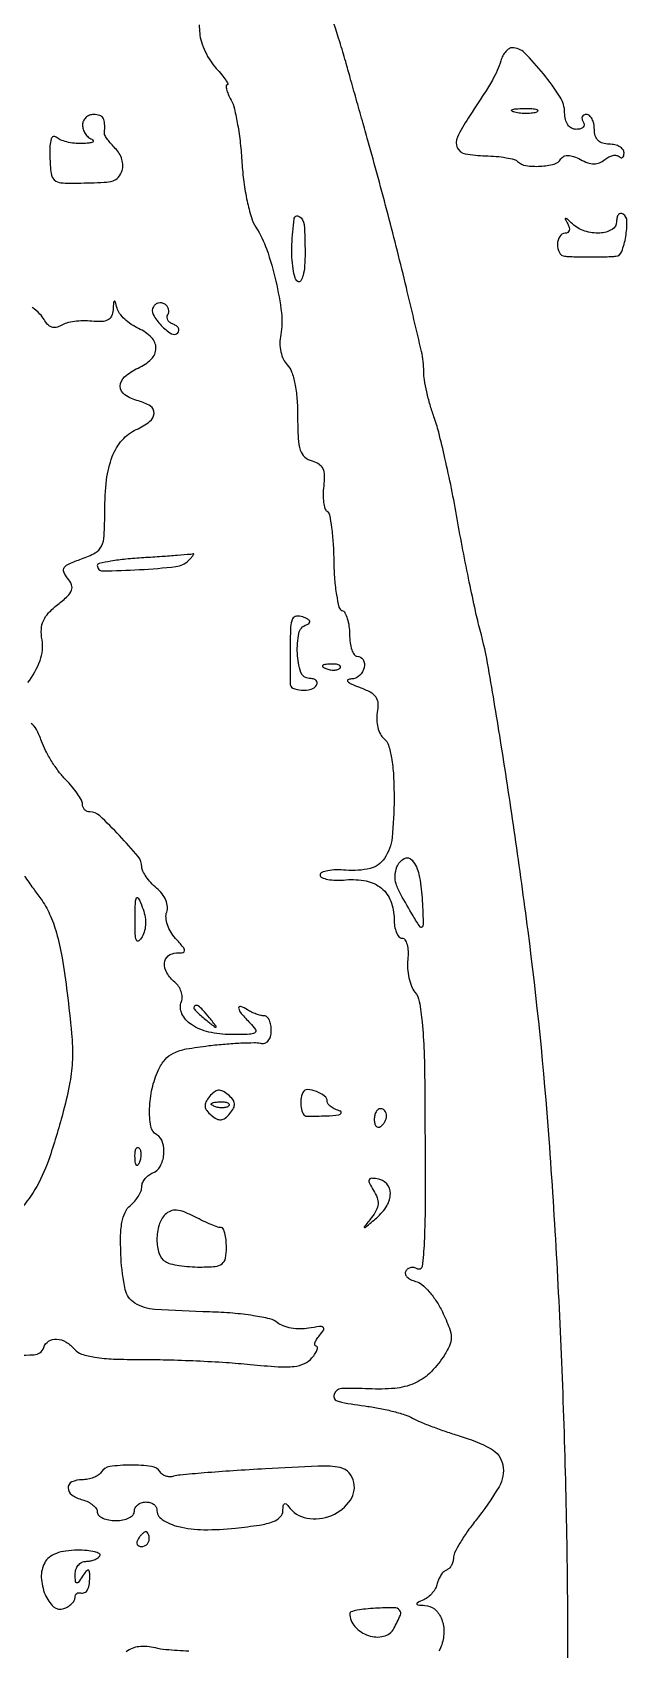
# Model space of a CAD drawing. Extents: x 0 to 5034, y 0 to 2560.
# Drawn here: x 2238.2 to 2318.6, y 1487.1 to 1705.1 of the extents above; entities that cross this region are included whole.
import ezdxf

# ---------------------------------------------------------------- set-up
doc = ezdxf.new("R2010")
doc.units = 0

msp = doc.modelspace()

# ---------------------------------------------------------------- linework, layer by layer
for points in [[(2309.82112, 1458, 0.011784), (2310.440544, 1488.655149, 0.008609), (2309.739625, 1522.706012, 0.008706), (2307.902904, 1555.940062, 0.014244), (2305.056142, 1584, 0.003352), (2303.308365, 1596.743834, 0.003749), (2301.450531, 1608.995028, 0.003298), (2299.720921, 1619.408318, 0.022428), (2298.603483, 1624.5, -0.010884), (2297.972297, 1627.089124, -0.003469), (2297.143703, 1630.96875, -0.00346), (2296.280286, 1635.304751, -0.003852), (2295.5085, 1639.5, 0.006152), (2294.733778, 1643.604999, 0.006241), (2293.861743, 1647.670007, 0.006093), (2293.016173, 1651.186356, 0.025342), (2292.374187, 1653.270236, -0.01725), (2291.848089, 1654.884657, -0.014749), (2291.403667, 1656.617714, -0.014999), (2291.093392, 1658.217781, -0.040407), (2291, 1659.371532, 0.056592), (2290.694629, 1662.060894, 0.002834), (2288.655715, 1670.69901, 0.004777), (2286.18621, 1680.492217, 0.004412), (2283.466044, 1690.5, -0.000013), (2282.724808, 1693.135251, -0.000009), (2281.89172, 1696.097547, -0.000009), (2281.095112, 1698.930512, -0.000019), (2280.476781, 1701.129947, 0.008162), (2279.682264, 1703.789091, 0.001428), (2278.090031, 1708.767926, 0.001549)], [(2260.716198, 1706.100363, -0.000281), (2260.805207, 1704.938561, 0.058153), (2261.026852, 1703.798853, 0.032843), (2261.541723, 1702.486656, 0.032339), (2262.243956, 1701.214058, 0.045315), (2263.038955, 1700.188561, -0.013222), (2263.781338, 1699.348217, -0.026835), (2264.310314, 1698.64289, -0.037687), (2264.593688, 1698.14158, -0.549535), (2264.503771, 1698, 0.417179), (2264.360674, 1697.855448, 0.059959), (2264.420417, 1697.398093, 0.03984), (2264.646246, 1696.737283, 0.020617), (2265.026248, 1695.950955, -0.065419), (2265.474062, 1694.763917, -0.014473), (2265.909289, 1692.629454, -0.014808), (2266.270388, 1690.114216, -0.013782), (2266.492418, 1687.5211, 0.019158), (2266.744473, 1684.908089, 0.019401), (2267.19517, 1682.333111, 0.019614), (2267.760907, 1680.129423, 0.071262), (2268.365818, 1678.820146, -0.060348), (2269.834684, 1675.814264, -0.026601), (2271.062765, 1671.556314, -0.026125), (2271.819674, 1667.284631, -0.078163), (2271.722454, 1664.328443, 0.048686), (2271.614511, 1663.153163, 0.051921), (2271.74068, 1662.005099, 0.056308), (2272.079991, 1661.000425, 0.087018), (2272.604954, 1660.252189, -0.11202), (2273.186407, 1659.329454, -0.035057), (2273.623687, 1657.743848, -0.030236), (2273.907173, 1655.710915, -0.019527), (2274, 1653.334952, 0.012007), (2274.07204, 1650.335515, 0.065902), (2274.360779, 1648.745514, 0.132939), (2274.949779, 1647.837783, 0.119339), (2275.939726, 1647.305511, -0.080184), (2276.849719, 1646.903705, -0.141062), (2277.384481, 1646.287422, -0.106355), (2277.597052, 1645.347886, -0.034133), (2277.51419, 1643.912126, 0.028035), (2277.434307, 1642.770068, 0.036632), (2277.496495, 1641.725298, 0.039949), (2277.674253, 1640.901577, 0.183217), (2277.96687, 1640.520475, -0.210763), (2278.293549, 1640.044785, -0.013261), (2278.570389, 1638.32724, -0.017707), (2278.77969, 1636.195726, -0.012099), (2278.872804, 1633.764014, 0.015193), (2278.980462, 1631.344106, 0.022917), (2279.234456, 1629.249447, 0.019376), (2279.575582, 1627.610786, 0.256689), (2279.980398, 1627.173201, -0.189101), (2280.373156, 1626.845368, -0.049551), (2280.700492, 1626.076399, -0.043152), (2280.925165, 1625.058197, -0.032743), (2281, 1623.916667, 0.032551), (2281.072814, 1622.799395, 0.050076), (2281.29375, 1621.856771, 0.064635), (2281.61597, 1621.205409, 0.250638), (2282, 1621, -0.264546), (2282.814713, 1620.536504, -0.196275), (2282.971311, 1619.491062, -0.143431), (2282.330966, 1618.38261, -0.181179), (2281.25, 1617.921053, 0.101284), (2280.784231, 1617.803628, 0.513698), (2280.745649, 1617.582658, 0.097058), (2281.234324, 1617.24758, 0.014577), (2282.344618, 1616.80618, -0.034894), (2283.770557, 1616.171101, -0.118396), (2284.527729, 1615.501018, -0.141907), (2284.823024, 1614.635276, -0.058985), (2284.734504, 1613.391477, 0.057895), (2284.661615, 1612.397814, 0.052591), (2284.812883, 1611.379882, 0.05601), (2285.152348, 1610.49021, 0.100753), (2285.639886, 1609.883905, -0.14161), (2286.244495, 1608.993906, -0.037157), (2286.660458, 1607.302145, -0.028852), (2286.919425, 1604.938434, -0.01286), (2287, 1601.806127, -0.025805), (2286.728247, 1596.544133, -0.122636), (2285.710263, 1593.731369, -0.18949), (2283.758417, 1592.381799, -0.079255), (2280.514458, 1592.147061, 0.025589), (2279.182205, 1592.19341, 0.041938), (2278.059542, 1592.08052, 0.052612), (2277.268763, 1591.845254, 0.30291), (2277.038471, 1591.5, 0.30291), (2277.268763, 1591.154746, 0.052612), (2278.059542, 1590.91948, 0.041938), (2279.182205, 1590.80659, 0.025589), (2280.514458, 1590.852939, -0.071285), (2283.243252, 1590.69891, -0.121776), (2285.295586, 1589.730021, -0.131771), (2286.5571, 1587.982751, -0.091076), (2287, 1585.571429, 0.03992), (2287.078736, 1584.586825, 0.059194), (2287.315889, 1583.755357, 0.077852), (2287.66385, 1583.189707, 0.219402), (2288.075366, 1583, -0.254383), (2288.464715, 1582.788208, -0.078028), (2288.746259, 1582.155474, -0.056606), (2288.886505, 1581.226439, -0.035327), (2288.849166, 1580.125018, 0.043205), (2288.827145, 1578.912292, 0.036909), (2289.008094, 1577.646438, 0.038553), (2289.349345, 1576.514612, 0.080881), (2289.813676, 1575.724506, -0.130238), (2290.395288, 1574.468633, -0.018905), (2290.783149, 1571.652803, -0.016681), (2291.041886, 1567.721381, -0.006751), (2291.143189, 1562.349488, -0.001131), (2291.187384, 1548.051159, -0.01084), (2291.060322, 1541.958267, -0.021324), (2290.785334, 1538.737468, -0.545185), (2290.124957, 1538.422772, 0.090301), (2289.705839, 1538.587004, 0.095456), (2289.264189, 1538.588335, 0.099705), (2288.868807, 1538.427622, 0.108521), (2288.580346, 1538.130002, 0.202037), (2288.520606, 1537.747342, 0.129793), (2288.739926, 1537.347765, 0.087863), (2289.226077, 1536.989274, 0.051129), (2289.906964, 1536.73458, -0.111735), (2290.749622, 1536.297677, -0.037694), (2291.742731, 1535.322626, -0.035285), (2292.713382, 1534.042289, -0.033781), (2293.510107, 1532.619945, -0.01608), (2294.46676, 1530.424334, -0.090651), (2294.717167, 1529.175852, -0.115975), (2294.476369, 1528.066708, -0.033847), (2293.614391, 1526.534238, -0.058375), (2291.778534, 1524.339784, -0.088449), (2289.70333, 1522.976962, -0.078257), (2287.09625, 1522.315575, -0.036845), (2283.612812, 1522.250789, 0.023631), (2279.891851, 1522.279838, 0.328803), (2278.904037, 1521.489523, 0.425258), (2279.460649, 1520.568276, 0.025571), (2283, 1519.953468, -0.016642), (2284.869538, 1519.662994, -0.015387), (2286.765625, 1519.242592, -0.015589), (2288.42995, 1518.763759, -0.048496), (2289.5, 1518.300933, 0.027152), (2290.553963, 1517.790699, 0.00878), (2292.165142, 1517.149032, 0.008725), (2293.985018, 1516.497082, 0.00969), (2295.764313, 1515.932681, -0.0515), (2300.077486, 1514.156223, -0.225776), (2301.664241, 1511.993993, -0.183679), (2301.148317, 1509.064542, -0.033479), (2297.960465, 1504.450252, 0.015377), (2296.826946, 1502.930196, 0.018952), (2295.869637, 1501.443532, 0.017626), (2295.167409, 1500.154898, 0.116448), (2295, 1499.445829, -0.066906), (2294.930921, 1498.931899, -0.063483), (2294.728281, 1498.444504, -0.068132), (2294.428726, 1498.056026, -0.108422), (2294.075, 1497.833333, 0.106303), (2293.696961, 1497.59754, 0.050764), (2293.32625, 1497.157292, 0.047105), (2293.017878, 1496.598514, 0.049232), (2292.825, 1496, -0.073187), (2292.590443, 1495.375865, -0.047901), (2292.154844, 1494.740959, -0.047339), (2291.597995, 1494.191042, -0.064856), (2291, 1493.820285, 0.008264), (2290.158944, 1493.422284, 0.337142), (2290.074114, 1493.251891, 0.338737), (2290.21571, 1493.125387, 0.0083), (2291.143011, 1493.070285, -0.160229), (2292.432477, 1492.584177, -0.122084), (2293.351057, 1491.374753, -0.100235), (2293.711843, 1489.655046, -0.078743), (2293.426271, 1487.767701, -0.067115), (2293.035054, 1486.93963, -0.11872)], [(2237.633911, 1617.438689, 0.074837), (2239.28861, 1620.425481, 0.133368), (2239.543152, 1623.204278, -0.055394), (2239.453915, 1624.615515, -0.093378), (2239.727774, 1625.765728, -0.083797), (2240.429289, 1626.819922, -0.037496), (2241.661492, 1627.94837, 0.021397), (2242.999496, 1629.096804, 0.115178), (2243.529115, 1629.888902, 0.18804), (2243.520454, 1630.627467, 0.077469), (2242.998894, 1631.501332, -0.07111), (2242.482809, 1632.341685, -0.263954), (2242.546977, 1632.937001, -0.13658), (2243.191312, 1633.453599, -0.017227), (2244.871546, 1634.105065, 0.040615), (2246.70399, 1634.915953, 0.156544), (2247.553037, 1635.804925, 0.10127), (2247.920346, 1637.243361, 0.01204), (2248, 1640.550772, -0.029064), (2248.24509, 1644.763538, -0.063289), (2249.021633, 1647.900962, -0.085542), (2250.349658, 1650.117905, -0.109333), (2252.250586, 1651.540979, 0.055903), (2254.043209, 1652.607034, 0.214926), (2254.649193, 1653.71842, 0.276001), (2254.158202, 1654.70245, 0.081048), (2252.543554, 1655.399713, -0.085014), (2250.728974, 1656.200331, -0.248906), (2250.096794, 1657.363728, -0.221027), (2250.681482, 1658.654921, -0.07087), (2252.5, 1659.818046, 0.086373), (2254.278442, 1661.034337, 0.200091), (2254.901773, 1662.493705, 0.202547), (2254.301338, 1663.950338, 0.088378), (2252.546491, 1665.160771, -0.042778), (2251.575908, 1665.707544, -0.039815), (2250.687244, 1666.423417, -0.042312), (2250.001614, 1667.191852, -0.095986), (2249.662493, 1667.889332, 0.006234), (2249.415914, 1668.767839, 0.4403), (2249.293532, 1668.827739, 0.286024), (2249.189918, 1668.688366, 0.004661), (2249.116001, 1667.674634, -0.089709), (2248.905798, 1666.824524, -0.165827), (2248.426168, 1666.309684, -0.116231), (2247.592357, 1666.087246, -0.03346), (2246.249399, 1666.137788, 0.031672), (2245.094959, 1666.185364, 0.028452), (2243.901096, 1666.090824, 0.029569), (2242.839055, 1665.881023, 0.074995), (2242.117722, 1665.572756, -0.087756), (2241.461534, 1665.311799, -0.134095), (2240.853807, 1665.350231, -0.120384), (2240.304137, 1665.702062, -0.062985), (2239.81862, 1666.359624, 0.07204), (2239.248847, 1667.102876, 0.024749), (2238.230178, 1668.002533, 0.024002)], [(2229.889731, 1526.724218, 0.006745), (2238.445461, 1526.833963, 0.315574), (2239.772379, 1527.817136, -0.171964), (2240.436305, 1528.668464, -0.157015), (2241.515965, 1528.95148, -0.121176), (2242.786894, 1528.563488, -0.085356), (2243.927052, 1527.587897, 0.14115), (2244.88545, 1526.935558, 0.040996), (2246.641008, 1526.514805, 0.028952), (2249.198064, 1526.270122, 0.01047), (2252.84792, 1526.209632, -0.007626), (2256.324228, 1526.171794, -0.004811), (2260.380023, 1526.02671, -0.004829), (2264.365505, 1525.807139, -0.008849), (2267.607649, 1525.539402, 0.008914), (2271.37085, 1525.22913, 0.042415), (2273.52778, 1525.273013, 0.079375), (2274.92018, 1525.648704, 0.114525), (2275.93167, 1526.417667, 0.026469), (2276.384141, 1527.025639, 0.060587), (2276.64032, 1527.53519, 0.133369), (2276.666399, 1527.861926, 0.360861), (2276.5, 1528, -0.329068), (2276.32601, 1528.128415, -0.152374), (2276.326976, 1528.425404, -0.067878), (2276.5472, 1528.891707, -0.028996), (2276.956997, 1529.448185, 0.033633), (2277.511753, 1530.216311, 0.40885), (2277.440399, 1530.538452, 0.180038), (2276.96056, 1530.645919, 0.010864), (2275.4777, 1530.410178, -0.048423), (2274.341036, 1530.316059, -0.041326), (2273.14375, 1530.432275, -0.04328), (2272.06499, 1530.726044, -0.085292), (2271.297406, 1531.168138, 0.116654), (2270.275164, 1531.675199, 0.017878), (2268.030767, 1532.112553, 0.018744), (2265.246764, 1532.446033, 0.013859), (2262.149148, 1532.613521, -0.009878), (2254.737491, 1532.955125, -0.12092), (2252.053408, 1533.804521, -0.207624), (2250.747713, 1535.656043, -0.038345), (2250.202023, 1539.891726, -0.014466), (2250.138114, 1542.725964, -0.042187), (2250.315239, 1544.673296, -0.063966), (2250.739423, 1546.03114, -0.112351), (2251.452023, 1546.960182, 0.043464), (2252.044314, 1547.545643, 0.039934), (2252.545282, 1548.240736, 0.042349), (2252.890059, 1548.936584, 0.09412), (2253, 1549.515456, -0.104374), (2253.111585, 1550.044175, -0.066679), (2253.440625, 1550.581877, -0.062708), (2253.926524, 1551.046699, -0.067998), (2254.5, 1551.361626, 0.182021), (2255.484445, 1552.236451, 0.0971), (2255.957573, 1553.818495, 0.097302), (2255.797932, 1555.459263, 0.183581), (2255, 1556.5, -0.213034), (2254.218541, 1557.648581, -0.051346), (2254.041856, 1559.998919, -0.048357), (2254.383416, 1562.734678, -0.055078), (2255.240746, 1565.23039, -0.066023), (2256.142395, 1566.628487, -0.104525), (2257.266402, 1567.496983, -0.068116), (2258.985529, 1568.054389, -0.015495), (2262.022259, 1568.502583, -0.00794), (2264.247973, 1568.725149, -0.009458), (2266.353442, 1568.861924, -0.008401), (2268.127263, 1568.913652, -0.058927), (2268.986059, 1568.822829, 0.127459), (2269.563043, 1568.840414, 0.142866), (2270.030396, 1569.138544, 0.112864), (2270.33818, 1569.709544, 0.061798), (2270.454545, 1570.5, 0.048045), (2270.398262, 1571.266557, 0.068365), (2270.192898, 1571.916998, 0.08893), (2269.878393, 1572.357783, 0.191894), (2269.5, 1572.515313, -0.057186), (2269.028279, 1572.576773, -0.025346), (2268.426562, 1572.759278, -0.024686), (2267.80193, 1573.019351, -0.030469), (2267.25, 1573.32433, 0.054107), (2266.310594, 1573.786981, 0.579777), (2266.051868, 1573.568475, 0.133104), (2266.406437, 1572.826915, 0.018687), (2267.571429, 1571.571429, -0.04325), (2268.32263, 1570.67767, -0.433072), (2268.233766, 1570.25, -0.131202), (2267.5017, 1570.033426, -0.00668), (2265, 1570, -0.056169), (2262.011826, 1570.336745, -0.091532), (2259.675354, 1571.343908, -0.134398), (2258.409771, 1572.804305, -0.206165), (2258.343432, 1574.452586, 0.10585), (2258.441402, 1575.077563, 0.069913), (2258.300009, 1575.79337, 0.065702), (2257.951032, 1576.487524, 0.070372), (2257.440559, 1577.049332, -0.087059), (2256.375214, 1578.302937, -0.147285), (2256.052575, 1579.631451, -0.210869), (2256.546795, 1580.6047, -0.173015), (2257.654988, 1581, 0.034593), (2258.5531, 1581.062211, 0.391951), (2258.759627, 1581.314811, 0.161317), (2258.577207, 1581.76943, 0.008524), (2257.533706, 1582.962755, -0.051787), (2256.898871, 1583.82965, -0.051764), (2256.455609, 1584.808622, -0.056651), (2256.256744, 1585.748322, -0.11596), (2256.357923, 1586.490348, 0.119171), (2256.454425, 1587.233196, 0.073162), (2256.231441, 1588.091768, 0.063651), (2255.722912, 1588.965098, 0.052116), (2254.979204, 1589.749835, -0.030036), (2254.221734, 1590.481618, -0.032839), (2253.581391, 1591.278454, -0.034827), (2253.131888, 1592.02553, -0.118558), (2253, 1592.573927, 0.174323), (2252.487916, 1593.998071, 0.016536), (2249.99719, 1596.818369, 0.015977), (2247.324385, 1599.474952, 0.189833), (2245.991302, 1600, -0.104607), (2245.613059, 1600.080009, -0.099089), (2245.291195, 1600.307102, -0.09654), (2245.075477, 1600.646384, -0.093736), (2245, 1601.045455, 0.124899), (2244.862009, 1601.589247, 0.025244), (2244.339063, 1602.447001, 0.025193), (2243.611345, 1603.40755, 0.021245), (2242.75, 1604.348592, -0.034291), (2241.813491, 1605.426896, -0.021215), (2240.859673, 1606.808722, -0.021245), (2240.02978, 1608.260684, -0.035478), (2239.47442, 1609.553138, 0.035395), (2238.801784, 1611.11924, 0.130253), (2238.084765, 1611.911669, 0.132656)], [(2237.18739, 1591.350663, 0.002895), (2238.337853, 1589.717903, 0.00422), (2239.372178, 1588.293456, -0.053713), (2240.569834, 1586.245446, -0.03706), (2241.486148, 1583.717552, -0.026865), (2242.238964, 1580.35021, -0.010255), (2242.936988, 1575.594036, -0.008537), (2243.527337, 1570.156116, -0.030381), (2243.633512, 1566.6554, -0.03792), (2243.305798, 1563.581941, -0.019474), (2242.456356, 1559.80058, -0.014897), (2240.590264, 1553.54047, -0.047028), (2238.832898, 1549.535361, -0.058583), (2236.588155, 1546.42082, -0.034001)], [(2066.39108, 1339.404517, -0.000002), (2065.006241, 1333.029467, -0.000002), (2063.623418, 1326.663945, -0.000004)], [(2322.927894, 1251.294968, 0.000022), (2409.49966, 1250.401181, 0.000401)], [(2259.314712, 1486.879419, -0.005486), (2256.253928, 1487.093714, -0.041282), (2254.822562, 1487.329686, 0.085717), (2252.588249, 1487.497326, 0.150158), (2250.890636, 1486.791134, 0.139202)]]:
    msp.add_lwpolyline(points, format="xyb")
for points in [[(2301.396464, 1701.25, -0.028024), (2300.899733, 1699.913057, -0.026323), (2300.247423, 1698.610898, -0.014275), (2299.167835, 1696.832472, -0.002404), (2296.989548, 1693.5, 0.033336), (2295.537107, 1690.946112, 0.224201), (2295.523844, 1689.526964, 0.245376), (2296.598265, 1688.696901, 0.039262), (2299.32626, 1688.42853, -0.016804), (2300.773538, 1688.351486, -0.021197), (2302.1034, 1688.178736, -0.019863), (2303.18403, 1687.946955, -0.134398), (2303.654803, 1687.67853, 0.161662), (2304.782076, 1687.113202, 0.049963), (2306.704301, 1687.027693, 0.049714), (2308.575833, 1687.319615, 0.193135), (2309.501671, 1688.002704, -0.144198), (2309.903495, 1688.362883, -0.118254), (2310.469756, 1688.482963, -0.080933), (2311.210267, 1688.342111, -0.035495), (2312.124611, 1687.93331, 0.041105), (2313.114156, 1687.504126, 0.081077), (2313.957056, 1687.363539, 0.095927), (2314.70502, 1687.505682, 0.078574), (2315.405932, 1687.92193, -0.053378), (2315.943621, 1688.278891, -0.06869), (2316.501865, 1688.477777, -0.084157), (2316.994311, 1688.49609, -0.16514), (2317.342009, 1688.324657, 0.113033), (2317.592176, 1688.167715, 0.253554), (2317.806715, 1688.20266, 0.172529), (2317.953729, 1688.43152, 0.057388), (2318, 1688.833333, 0.167478), (2317.846616, 1689.278413, 0.095027), (2317.4125, 1689.657292, 0.075828), (2316.765012, 1689.913439, 0.056395), (2316, 1690, -0.072254), (2315.126841, 1690.126841, -0.124864), (2314.5, 1690.5, -0.124864), (2314.126841, 1691.126841, -0.072254), (2314, 1692, 0.050979), (2313.92177, 1692.765275, 0.070927), (2313.688914, 1693.4125, 0.09101), (2313.345219, 1693.847664, 0.182172), (2312.940983, 1694, 0.108972), (2312.586039, 1693.921712, 0.182303), (2312.3746, 1693.70625, 0.161196), (2312.343488, 1693.3821, 0.082592), (2312.5, 1693, -0.139169), (2312.607943, 1692.620352, -0.191142), (2312.478525, 1692.29375, -0.138808), (2312.110654, 1692.073267, -0.066118), (2311.559017, 1692, -0.125462), (2310.923402, 1692.162041, -0.116581), (2310.422481, 1692.611546, -0.094304), (2310.103498, 1693.327221, -0.057356), (2309.995373, 1694.25, 0.141278), (2309.389743, 1696.334501, 0.029174), (2307.139921, 1699.474059, 0.027006), (2304.575405, 1702.316087, 0.198207), (2302.917929, 1703, 0.149898), (2302.502894, 1702.872715, 0.065087), (2302.066461, 1702.485938, 0.056132), (2301.67599, 1701.919464, 0.047952)], [(2245, 1692.583333, 0.080074), (2245.093368, 1692.004061, 0.064399), (2245.367188, 1691.434649, 0.065245), (2245.772091, 1690.960859, 0.087674), (2246.25, 1690.662281, -0.192985), (2246.453506, 1690.466986, -0.415068), (2246.38375, 1690.282867, -0.07919), (2245.858871, 1690.141136, -0.018686), (2244.95, 1690.078947, -0.03459), (2243.904091, 1690.118924, -0.034237), (2242.87, 1690.302616, -0.036291), (2241.99105, 1690.590773, -0.099501), (2241.45, 1690.951236, 0.304646), (2241.074209, 1691.025311, 0.220119), (2240.777182, 1690.700445, 0.066294), (2240.614006, 1689.777223, 0.017797), (2240.603623, 1688.28457, 0.020476), (2240.759154, 1686.052924, 0.177952), (2241.195991, 1685.177275, 0.176416), (2242.097903, 1684.788922, 0.020054), (2244.353623, 1684.75, 0.004101), (2247.90404, 1684.860284, 0.060129), (2249.137399, 1685.058522, 0.16015), (2249.817448, 1685.520862, 0.072553), (2250.350522, 1686.471061, 0.105684), (2250.456271, 1687.14422, 0.062294), (2250.310564, 1687.948633, 0.05816), (2249.950745, 1688.754784, 0.062431), (2249.421796, 1689.435347, -0.017704), (2248.852612, 1690.046333, -0.022915), (2248.377697, 1690.647303, -0.021557), (2248.034426, 1691.171436, -0.151978), (2247.964286, 1691.464286, 0.02529), (2247.985458, 1692.787521, 0.122892), (2247.780301, 1693.50333, 0.188079), (2247.315959, 1693.875227, 0.076016), (2246.5, 1694, 0.09335), (2245.92741, 1693.892158, 0.096425), (2245.440625, 1693.583854, 0.099164), (2245.114816, 1693.123872, 0.105033)], [(2306.269032, 1694.344063, -0.06278), (2305.671085, 1694.185595, -0.030339), (2304.880008, 1694.127736, -0.029507), (2304.036634, 1694.167106, -0.037336), (2303.269032, 1694.307009, -0.087174), (2302.883358, 1694.48334, -0.597527), (2302.900903, 1694.643467, -0.080377), (2303.431793, 1694.764444, -0.012823), (2304.5, 1694.805051, -0.014395), (2305.580113, 1694.787295, -0.052471), (2306.257153, 1694.684921, -0.333666), (2306.386009, 1694.52287, -0.31318)], [(2317, 1679.559017, -0.269673), (2316.381385, 1678.495459, -0.11684), (2314.75263, 1678.019082, -0.090313), (2312.711609, 1678.282225, -0.110399), (2311.053296, 1679.25, 0.004358), (2310.313322, 1679.924927, 0.184745), (2310.117076, 1680, 0.561535), (2310.058975, 1679.904697, 0.009535), (2310.412313, 1679.25, -0.065956), (2310.604682, 1678.771491, -0.132257), (2310.599642, 1678.367188, -0.182297), (2310.403598, 1678.101717, -0.144512), (2310.059017, 1678, 0.266253), (2309.324818, 1677.579204, 0.128423), (2309.02103, 1676.500376, 0.124661), (2309.280075, 1675.389055, 0.253765), (2310, 1674.9, 0.014282), (2310.543631, 1674.861279, 0.003495), (2311.440625, 1674.829375, 0.003578), (2312.469531, 1674.807344, 0.003563), (2313.5, 1674.8, 0.003592), (2314.521909, 1674.807342, 0.003794), (2315.52513, 1674.829375, 0.003627), (2316.38939, 1674.861195, 0.017167), (2316.883423, 1674.9, 0.283136), (2317.690384, 1675.532185, 0.04584), (2318.231644, 1677.544099, 0.04571), (2318.39925, 1679.639074, 0.25686), (2317.865891, 1680.582884, 0.169554), (2317.537934, 1680.655417, 0.189871), (2317.254355, 1680.502872, 0.120385), (2317.062516, 1680.117973, 0.055748)], [(2275, 1675.381966, -0.017778), (2274.93642, 1673.594354, -0.043635), (2274.72928, 1672.296928, -0.082317), (2274.415088, 1671.573634, -0.408226), (2274.02357, 1671.485433, -0.188834), (2273.655029, 1671.976362, -0.028599), (2273.38999, 1673.198882, -0.028702), (2273.236171, 1674.748752, -0.02126), (2273.237859, 1676.471029, -0.019894), (2273.527049, 1679.9356, -0.546728), (2274.212066, 1680.264038, -0.242456), (2274.875718, 1679.16063, -0.016441)], [(2254.559907, 1668.096932, 0.270605), (2254.533502, 1667.041961, 0.063274), (2255.617885, 1665.554411, 0.068927), (2256.979005, 1664.460744, 0.355239), (2257.869048, 1664.589286, 0.156048), (2258.006768, 1664.885581, 0.158757), (2257.94564, 1665.204479, 0.116357), (2257.677862, 1665.500143, 0.065157), (2257.243769, 1665.722315, -0.073377), (2256.802873, 1665.95715, -0.105159), (2256.510053, 1666.287435, -0.127465), (2256.410285, 1666.659129, -0.141495), (2256.510081, 1667.016312, 0.111259), (2256.636752, 1667.383768, 0.100048), (2256.600883, 1667.785405, 0.094658), (2256.407414, 1668.159523, 0.088028), (2256.08541, 1668.447214, 0.097795), (2255.679778, 1668.599249, 0.097644), (2255.246568, 1668.5858, 0.098232), (2254.852949, 1668.409293, 0.100296)], [(2253.25, 1634.259603, 0.010507), (2250.853808, 1634.072905, 0.017201), (2248.835739, 1633.802562, 0.011264), (2247.235551, 1633.49466, 0.352954), (2246.999325, 1633.202283, 0.417988), (2247.717757, 1632.491674, 0.010907), (2252.687027, 1632.659312, 0.014183), (2257.597094, 1633.072234, 0.16989), (2259.285294, 1633.885294, 0.010657), (2259.684279, 1634.30166, 0.029545), (2259.940368, 1634.615955, 0.113146), (2260.003296, 1634.765088, 0.595805), (2259.95, 1634.80732, -0.079332), (2259.604746, 1634.720549, -0.001581), (2257.79625, 1634.566948, -0.003721), (2255.677671, 1634.409617, -0.002485)], [(2273, 1622.468615, -0.000569), (2272.997995, 1620.706904, -0.000764), (2272.991924, 1619.110753, -0.000523), (2272.983382, 1617.771482, -0.00814), (2272.972506, 1617.312672, 0.308573), (2273.357003, 1616.697516, 0.088033), (2274.510143, 1616.417829, 0.077771), (2275.80397, 1616.538366, 0.19468), (2276.555046, 1617.089067, 0.158234), (2276.639437, 1617.434354, 0.191241), (2276.494695, 1617.732413, 0.126796), (2276.11557, 1617.933932, 0.059147), (2275.559017, 1618, -0.325279), (2274.438305, 1618.815358, -0.065892), (2273.967669, 1621.383246, -0.06281), (2274.171954, 1624.073728, -0.268113), (2275.199438, 1625.233146, 0.096544), (2275.575078, 1625.44536, 0.339111), (2275.629388, 1625.699937, 0.160643), (2275.357444, 1625.984762, 0.0309), (2274.699438, 1626.285095, 0.121899), (2273.831707, 1626.393078, 0.264168), (2273.308592, 1626.00738, 0.09388), (2273.054826, 1624.931902, 0.011127)], [(2277.8125, 1619.316886, 0.051402), (2278.359369, 1619.160852, 0.05415), (2278.916927, 1619.123424, 0.060344), (2279.402231, 1619.202593, 0.126455), (2279.729167, 1619.395833, 0.296942), (2279.77538, 1619.614691, 0.208169), (2279.592839, 1619.799335, 0.077125), (2279.112848, 1619.910055, 0.028489), (2278.416667, 1619.921053, 0.018894), (2277.670344, 1619.862007, 0.168741), (2277.37858, 1619.720685, 0.470617), (2277.395823, 1619.538436, 0.054073)], [(2290.771311, 1588.421831, -0.002553), (2290.93514, 1585.145526, -0.127804), (2290.801951, 1584.518717, -0.576295), (2290.502771, 1584.50027, -0.012907), (2289.560532, 1586, -0.006623), (2287.912164, 1588.866359, -0.047697), (2287.27263, 1590.324526, -0.096701), (2287.135604, 1591.413273, -0.07484), (2287.393537, 1592.583158, -0.174917), (2288.366725, 1593.709139, -0.365222), (2289.427815, 1593.506593, -0.118546), (2290.351239, 1591.574515, -0.038716)], [(2253.030783, 1583.161878, -0.08977), (2252.579103, 1582.633583, -0.506083), (2252.275504, 1582.71196, -0.089081), (2252.111243, 1583.508145, -0.008502), (2252.093795, 1585.5, -0.003692), (2252.130908, 1587.874641, -0.127002), (2252.282274, 1588.409759, -0.60257), (2252.521957, 1588.399654, -0.015726), (2253.063761, 1587.161878, -0.044223), (2253.393104, 1586.069238, -0.053204), (2253.498096, 1585.002006, -0.057782), (2253.375478, 1584.015657, -0.072426)], [(2260, 1573.622445, 0.184603), (2260.08115, 1573.410139, 0.013803), (2260.514062, 1572.952641, 0.017649), (2261.079598, 1572.425681, 0.012436), (2261.75, 1571.872445, 0.001576), (2262.879507, 1570.99236, 0.377591), (2263, 1571, 0.377591), (2263.00764, 1571.120493, 0.001576), (2262.127555, 1572.25, 0.017685), (2261.23668, 1573.306759, 0.065617), (2260.573889, 1573.869516, 0.241985), (2260.193395, 1573.90695, 0.307699)], [(2262.120348, 1561.64501, 0.052816), (2261.635449, 1560.91638, 0.144578), (2261.517128, 1560.315711, 0.144578), (2261.744118, 1559.747136, 0.052816), (2262.35499, 1559.120348, 0.052816), (2263.08362, 1558.635449, 0.144578), (2263.684289, 1558.517128, 0.144578), (2264.252864, 1558.744118, 0.052816), (2264.879652, 1559.35499, 0.052816), (2265.364551, 1560.08362, 0.144578), (2265.482872, 1560.684289, 0.144578), (2265.255882, 1561.252864, 0.052816), (2264.64501, 1561.879652, 0.052816), (2263.91638, 1562.364551, 0.144578), (2263.315711, 1562.482872, 0.144578), (2262.747136, 1562.255882, 0.052816)], [(2264.729167, 1560.395833, -0.126455), (2264.402231, 1560.202593, -0.060344), (2263.916927, 1560.123424, -0.05415), (2263.359369, 1560.160852, -0.051402), (2262.8125, 1560.316886, -0.054073), (2262.395823, 1560.538436, -0.470617), (2262.37858, 1560.720685, -0.168741), (2262.670344, 1560.862007, -0.018894), (2263.416667, 1560.921053, -0.028489), (2264.112848, 1560.910055, -0.077125), (2264.592839, 1560.799335, -0.208169), (2264.77538, 1560.614691, -0.296942)], [(2274.717159, 1562.206326, 0.086915), (2274.436378, 1561.241242, 0.06871), (2274.466292, 1560.15273, 0.082311), (2274.75971, 1559.2931, 0.276116), (2275.25, 1559, 0.008296), (2277.884796, 1559.04372, 0.029713), (2279.560763, 1559.199348, 0.254929), (2279.871487, 1559.436163, 0.463329), (2279.75, 1559.689326, -0.041253), (2279.080285, 1559.924776, -0.052514), (2278.514062, 1560.253093, -0.062386), (2278.124976, 1560.619219, -0.174536), (2278, 1560.966335, 0.232051), (2277.633804, 1561.71289, 0.074533), (2276.526221, 1562.332343, 0.07952), (2275.340179, 1562.575788, 0.297873)], [(2284.333333, 1558.543989, 0.05773), (2284.393656, 1558.023273, 0.124167), (2284.578125, 1557.66697, 0.190804), (2284.850897, 1557.528782, 0.16277), (2285.166667, 1557.603006, 0.071639), (2285.485481, 1557.869696, 0.05288), (2285.755208, 1558.243158, 0.053298), (2285.938439, 1558.660916, 0.076861), (2286, 1559.059017, 0.087308), (2285.936779, 1559.418314, 0.094392), (2285.755208, 1559.723586, 0.100145), (2285.484563, 1559.927786, 0.112153), (2285.166667, 1560, 0.170324), (2284.848724, 1559.888458, 0.094314), (2284.578125, 1559.572297, 0.074868), (2284.395108, 1559.100961, 0.055286)], [(2252.683114, 1552.8125, -0.054073), (2252.461564, 1552.395823, -0.470617), (2252.279315, 1552.37858, -0.168741), (2252.137993, 1552.670344, -0.018894), (2252.078947, 1553.416667, -0.028489), (2252.089945, 1554.112848, -0.077125), (2252.200665, 1554.592839, -0.208169), (2252.385309, 1554.77538, -0.296942), (2252.604167, 1554.729167, -0.126455), (2252.797407, 1554.402231, -0.060344), (2252.876576, 1553.916927, -0.05415), (2252.839148, 1553.359369, -0.051402)], [(2284.241342, 1548.985158, -0.051303), (2284.724256, 1547.999905, -0.108132), (2284.840634, 1547.160625, -0.102735), (2284.597168, 1546.321517, -0.04336), (2283.957069, 1545.331201, 0.001351), (2282.986539, 1544.074926, 0.614723), (2283.022358, 1544.000256, 0.182771), (2283.186014, 1544.058218, 0.000758), (2284.669044, 1545.316127, 0.07998), (2286.028021, 1546.909374, 0.135114), (2286.506452, 1548.585851, 0.190651), (2286.00399, 1549.8914, 0.171887), (2284.718378, 1550.570828, 0.040862), (2283.913524, 1550.62245, 0.326109), (2283.633952, 1550.410756, 0.196995), (2283.677133, 1549.965973, 0.018116)], [(2256.148756, 1545.748756, 0.126439), (2255.314352, 1544.337158, 0.0717), (2255.03726, 1542.358789, 0.074817), (2255.327058, 1540.483929, 0.180552), (2256.174181, 1539.39235, 0.080505), (2256.851632, 1539.111572, 0.019767), (2258.039155, 1538.879836, 0.019731), (2259.438246, 1538.720021, 0.018572), (2260.874181, 1538.666667, 0.02098), (2262.894321, 1538.751468, 0.141848), (2263.819454, 1539.105748, 0.189767), (2264.270856, 1539.845012, 0.043304), (2264.4, 1541.333333, 0.025187), (2264.348561, 1542.353817, 0.040411), (2264.191297, 1543.210715, 0.048973), (2263.963948, 1543.814442, 0.293326), (2263.689522, 1543.979738, -0.093603), (2263.264954, 1544.047449, -0.010634), (2262.353272, 1544.396952, -0.012564), (2261.278068, 1544.867436, -0.009912), (2260.138278, 1545.428494, 0.024282), (2258.701489, 1546.085166, 0.07515), (2257.665738, 1546.327814, 0.113093), (2256.854999, 1546.209322, 0.104135)], [(2247.5, 1511, -0.111412), (2247.123976, 1510.616444, -0.050262), (2246.49335, 1510.29375, -0.046318), (2245.729296, 1510.074077, -0.046881), (2244.940983, 1510, 0.10744), (2243.556798, 1509.699092, 0.299625), (2243.052987, 1508.89631, 0.24095), (2243.56502, 1507.947021, 0.087088), (2245, 1507.289749, -0.049931), (2245.765057, 1507.005654, -0.059159), (2246.4125, 1506.587445, -0.069216), (2246.853216, 1506.105642, -0.15182), (2247, 1505.633369, 0.206554), (2247.186956, 1505.200117, 0.082789), (2247.734375, 1504.832927, 0.063129), (2248.542949, 1504.58321, 0.04339), (2249.5, 1504.5, 0.048028), (2250.456773, 1504.592117, 0.068025), (2251.265625, 1504.867188, 0.088204), (2251.810654, 1505.272647, 0.191087), (2252, 1505.75, -0.119248), (2252.115347, 1506.226767, -0.100665), (2252.440625, 1506.632812, -0.092192), (2252.9271, 1506.905485, -0.081935), (2253.5, 1507, -0.062464), (2254.073541, 1506.928068, -0.080688), (2254.559375, 1506.716585, -0.098059), (2254.884517, 1506.403142, -0.153239), (2255, 1506.035184, 0.253224), (2255.758207, 1504.634074, 0.085831), (2257.95811, 1503.684429, 0.056862), (2261.341254, 1503.267329, 0.028946), (2265.626602, 1503.476655, 0.010761), (2268.875936, 1503.895536, 0.050832), (2270.693549, 1504.362175, 0.108479), (2271.658355, 1504.979217, 0.196606), (2272.015313, 1505.829594, -0.030963), (2272.061609, 1506.47989, -0.196811), (2272.223309, 1506.76124, -0.355762), (2272.458453, 1506.75581, -0.067618), (2272.765313, 1506.412284, 0.205227), (2275.2316, 1504.824815, 0.139834), (2278.592002, 1505.198638, 0.14881), (2281.111993, 1507.253632, 0.228499), (2281.503094, 1509.990252, 0.147927), (2280.704898, 1511.154335, 0.138806), (2279.375032, 1511.716857, 0.041968), (2276.75814, 1511.822723, 0.003173), (2269.667225, 1511.469303, 0.00256), (2265.30035, 1511.201423, 0.003641), (2261.422592, 1510.915231, 0.002057), (2258.154271, 1510.636531, 0.052825), (2257.282025, 1510.464495, -0.079897), (2256.772198, 1510.392216, -0.072936), (2256.248212, 1510.479056, -0.075968), (2255.790506, 1510.706678, -0.101366), (2255.473008, 1511.043674, 0.224891), (2254.311563, 1511.796013, 0.034478), (2251.488499, 1511.975377, 0.034542), (2248.666015, 1511.764614, 0.221948)], [(2252.5, 1502, 0.082592), (2252.343488, 1501.6179, 0.161196), (2252.3746, 1501.29375, 0.182303), (2252.586039, 1501.078288, 0.108972), (2252.940983, 1501, 0.093332), (2253.345238, 1501.076123, 0.09642), (2253.688914, 1501.29375, 0.099167), (2253.918938, 1501.618444, 0.105053), (2254, 1502, 0.042167), (2253.967655, 1502.382849, 0.061769), (2253.870461, 1502.70625, 0.081139), (2253.727648, 1502.92554, 0.210953), (2253.559017, 1503, 0.151918), (2253.34829, 1502.934461, 0.038439), (2253.066025, 1502.70625, 0.035638), (2252.768994, 1502.382774, 0.029505)], [(2239.901245, 1498.815475, 0.134597), (2239.450839, 1496.836748, 0.087558), (2239.961934, 1494.534381, 0.108455), (2241.111792, 1492.88631, 0.285379), (2242.467987, 1492.626089, 0.04731), (2243.054052, 1492.917153, 0.053282), (2243.549971, 1493.303607, 0.060644), (2243.889345, 1493.722234, 0.140943), (2244, 1494.106989, -0.087937), (2244.057053, 1494.428876, -0.128502), (2244.220313, 1494.66424, -0.141823), (2244.464368, 1494.775278, -0.117274), (2244.75, 1494.75, 0.194661), (2245.284312, 1494.783579, 0.167744), (2245.686805, 1495.181485, 0.088136), (2245.925478, 1496.002468, 0.029846), (2245.984687, 1497.25, 0.066727), (2245.918023, 1497.704915, 0.405416), (2245.730859, 1497.8125, 0.167501), (2245.440231, 1497.621859, 0.021149), (2245, 1497, -0.011213), (2244.436556, 1496.169589, -0.309569), (2244.201904, 1496.083458, -0.327416), (2244.047261, 1496.271084, -0.011938), (2244.015313, 1497.25, -0.081038), (2244.118366, 1497.91841, -0.092494), (2244.427787, 1498.485938, -0.101692), (2244.892601, 1498.865278, -0.121036), (2245.440983, 1499, 0.047337), (2246.026572, 1499.055564, 0.04652), (2246.594838, 1499.220313, 0.050429), (2247.064426, 1499.462359, 0.110578), (2247.345492, 1499.75, 0.43074), (2247.26908, 1500.037389, 0.063979), (2246.643815, 1500.279687, 0.040244), (2245.617676, 1500.44683, 0.020258), (2244.305896, 1500.5, 0.034391), (2242.748261, 1500.392737, 0.057004), (2241.473903, 1500.065446, 0.070644), (2240.51563, 1499.534033, 0.108425)], [(2281.019797, 1492, 0.178722), (2281.72832, 1490.201926, 0.129192), (2283.540998, 1489.001937, 0.140678), (2285.594267, 1488.902728, 0.215276), (2286.984746, 1489.971497, 0.020803), (2287.851457, 1491.76666, 0.295647), (2287.73871, 1492.436639, 0.211626), (2287.022548, 1492.74966, 0.011525), (2284.504484, 1492.678911, 0.013413), (2283.165211, 1492.574286, 0.021911), (2282.038957, 1492.40568, 0.017619), (2281.173578, 1492.2052, 0.345199)]]:
    msp.add_lwpolyline(points, format="xyb", close=True)

doc.saveas('drawing.dxf')
